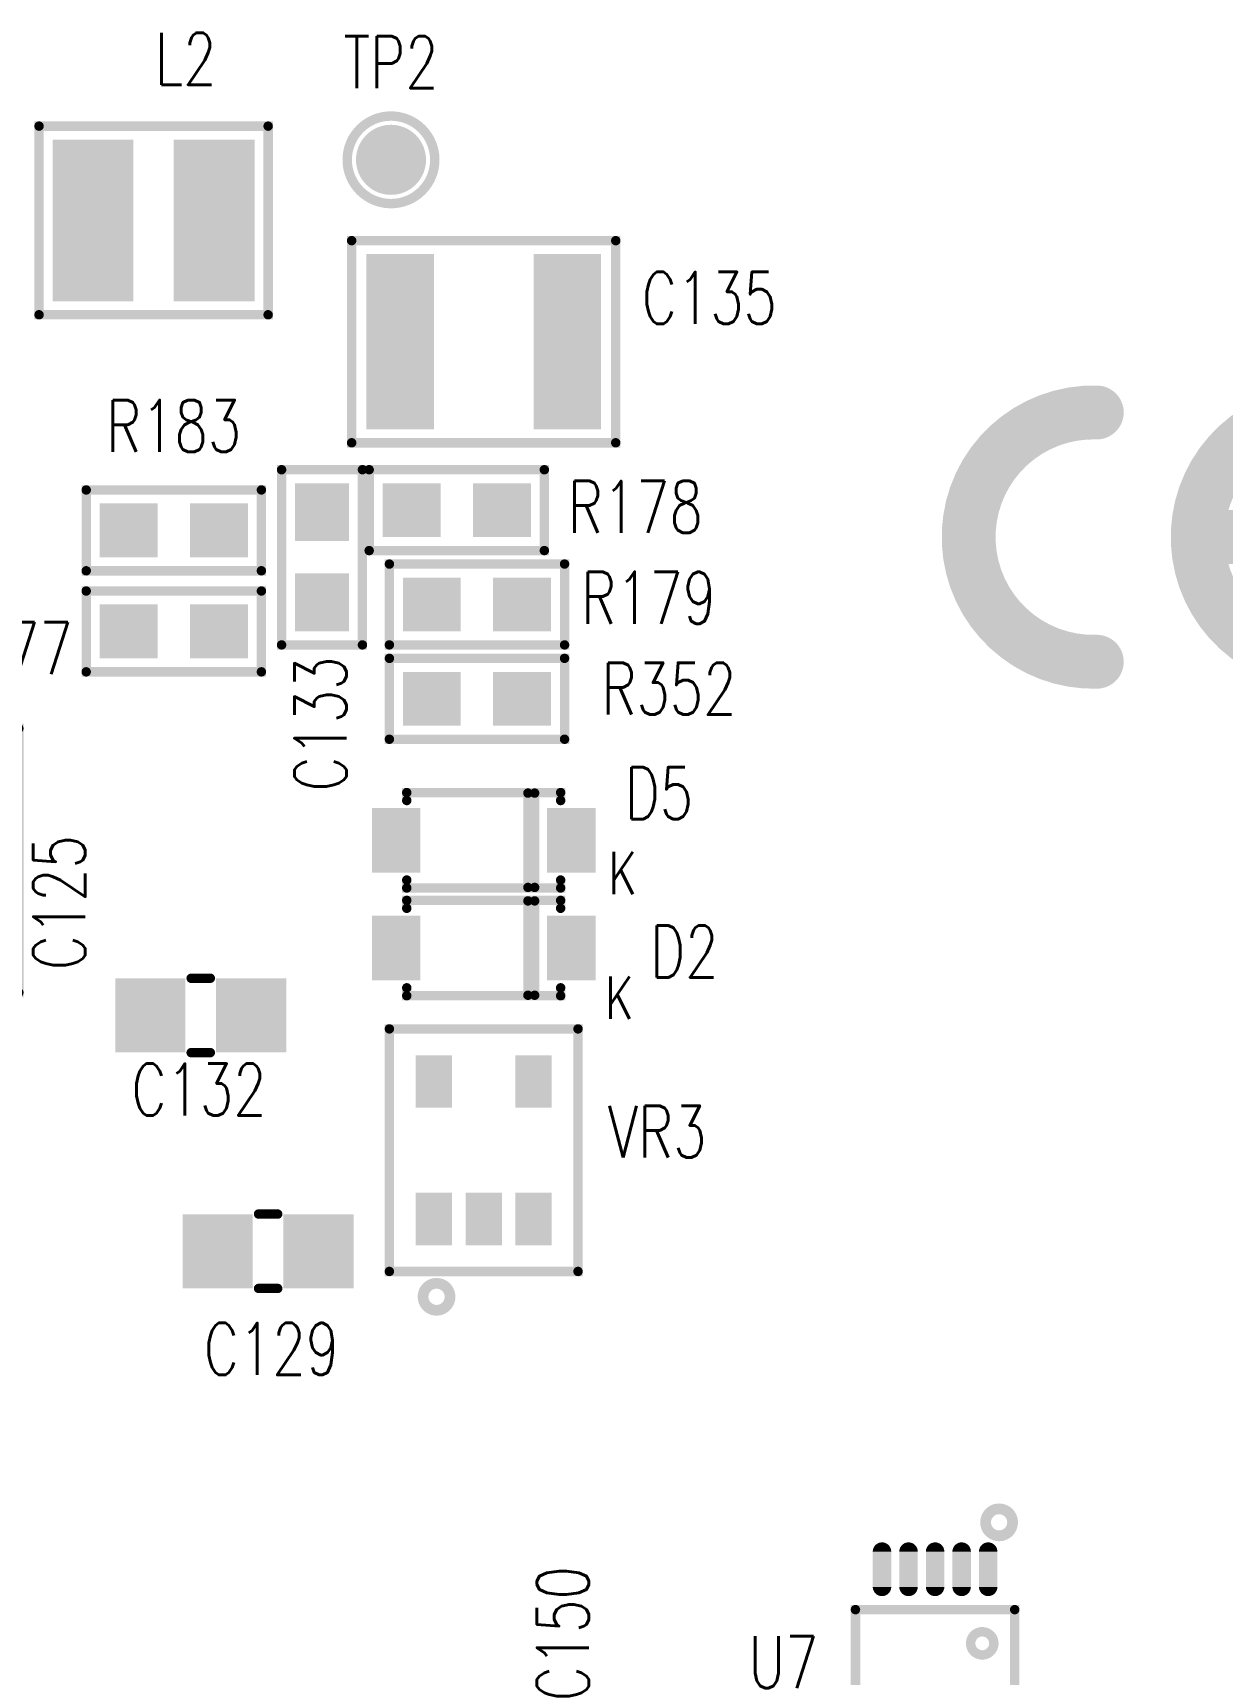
# Model space of a CAD drawing. Extents: x -3908 to 11948, y -2965 to 7442.
# Drawn here: x 2230 to 3113, y 3746 to 4964 of the extents above; entities that cross this region are included whole.
import ezdxf
from ezdxf.enums import TextEntityAlignment as Align

# ---------------------------------------------------------------- set-up
doc = ezdxf.new("R2010")
doc.units = 0
doc.header["$MEASUREMENT"] = 0
doc.layers.get('0').update_dxf_attribs({"linetype": 'CONTINUOUS'})
for name, color, linetype in [('2D_LINE_26', 7, 'CONTINUOUS'), ('PADS_TOP', 9, 'CONTINUOUS'), ('PADS_XR_27', 7, 'CONTINUOUS'), ('PART_NAME_01', 7, 'CONTINUOUS'), ('PART_TOP_2DLINE_00', 7, 'CONTINUOUS'), ('PART_TOP_2DLINE_01', 7, 'CONTINUOUS'), ('TEXT_26', 7, 'CONTINUOUS')]:
    doc.layers.add(name, color=color, linetype=linetype)
doc.styles.add('W5', font='simplex', dxfattribs={"width": 0.75})

# ---------------------------------------------------------------- blocks, each defined once
blk = doc.blocks.new('SMOOTH_40')
at = {"const_width": 20}
blk.add_lwpolyline([(-10, 0, 1), (10, 0, 1)], format="xyb", close=True, dxfattribs=at)
blk = doc.blocks.new('DRAWING_88')
at = {"layer": '2D_LINE_26', "const_width": 40}
for points in [[(-75, -92.5, -1.028323), (-75, 92.5)], [(95, -92.5, -1.028323), (95, 92.5)]]:
    blk.add_lwpolyline(points, format="xyb", dxfattribs=at)
blk.add_lwpolyline([(0, 0), (72.5, 0)], dxfattribs=at)
at = {"layer": '2D_LINE_26'}
for p in [(-75, 92.5), (95, 92.5), (0, 0), (72.5, 0), (-75, -92.5), (95, -92.5)]:
    blk.add_blockref('SMOOTH_40', p, dxfattribs=at)
blk = doc.blocks.new('DRAWING_233')
at = {"layer": '2D_LINE_26', "const_width": 8}
blk.add_lwpolyline([(10, 0, 1), (-10, 0, 1)], format="xyb", close=True, dxfattribs=at)
blk = doc.blocks.new('DRAWING_243')
at = {"layer": '2D_LINE_26', "const_width": 8}
blk.add_lwpolyline([(10, 0, 1), (-10, 0, 1)], format="xyb", close=True, dxfattribs=at)
blk = doc.blocks.new('SMOOTH_7')
at = {"const_width": 3.5}
blk.add_lwpolyline([(-1.75, 0, 1), (1.75, 0, 1)], format="xyb", close=True, dxfattribs=at)
blk = doc.blocks.new('PART_BODY_TOP_304')
at = {"layer": 'PART_TOP_2DLINE_01', "const_width": 7}
blk.add_lwpolyline([(-98, 75), (98, 75), (98, -75), (-98, -75)], close=True, dxfattribs=at)
at = {"layer": 'PART_TOP_2DLINE_01'}
for p in [(-98, 75), (98, 75), (-98, -75), (98, -75)]:
    blk.add_blockref('SMOOTH_7', p, dxfattribs=at)
blk = doc.blocks.new('PAD_18')
at = {"const_width": 50}
blk.add_lwpolyline([(-65, 0), (65, 0)], dxfattribs=at)
blk = doc.blocks.new('STK_TOP_49')
at = {"layer": 'PADS_TOP', "rotation": 90}
blk.add_blockref('PAD_18', (0, 0), dxfattribs=at)
blk = doc.blocks.new('SYM_TOP_30')
for name, p in [('STK_TOP_49', (-62, 0)), ('STK_TOP_49', (62, 0)), ('PART_BODY_TOP_304', (0, 0))]:
    blk.add_blockref(name, p)
blk = doc.blocks.new('PART_TOP_16')
blk.add_blockref('SYM_TOP_30', (0, 0))
at = {"layer": 'PART_NAME_01', "style": 'W5', "width": 0.75}
blk.add_text('C135', height=38.5, rotation=180, dxfattribs=at).set_placement((-167.5, -32.5), align=Align.MIDDLE_CENTER)
blk = doc.blocks.new('PART_BODY_TOP_331')
at = {"layer": 'PART_TOP_2DLINE_01', "const_width": 7}
for points in [[(57.1, 29.5), (57.1, 35.4), (-57.1, 35.4), (-57.1, 29.5)], [(-37.8, 35), (-37.8, -35), (-32.8, -35), (-32.8, 35)], [(-57.1, -29.5), (-57.1, -35.4), (57.1, -35.4), (57.1, -29.5)]]:
    blk.add_lwpolyline(points, dxfattribs=at)
at = {"layer": 'PART_TOP_2DLINE_01'}
for p in [(-57.1, 35.4), (-37.8, 35), (-32.8, 35), (57.1, 35.4), (-57.1, 29.5), (57.1, 29.5), (-57.1, -29.5), (-57.1, -35.4), (-37.8, -35), (-32.8, -35), (57.1, -29.5), (57.1, -35.4)]:
    blk.add_blockref('SMOOTH_7', p, dxfattribs=at)
blk = doc.blocks.new('PAD_53')
at = {"const_width": 36}
blk.add_lwpolyline([(-24, 0), (24, 0)], dxfattribs=at)
blk = doc.blocks.new('STK_TOP_80')
at = {"layer": 'PADS_TOP', "rotation": 90}
blk.add_blockref('PAD_53', (0, 0), dxfattribs=at)
blk = doc.blocks.new('SYM_TOP_57')
for name, p in [('STK_TOP_80', (-65, 0)), ('PART_BODY_TOP_331', (0, 0)), ('STK_TOP_80', (65, 0))]:
    blk.add_blockref(name, p)
blk = doc.blocks.new('PART_TOP_46')
blk.add_blockref('SYM_TOP_57', (0, 0))
at = {"layer": 'PART_NAME_01', "style": 'W5', "width": 0.75}
blk.add_text('D2', height=38.5, rotation=180, dxfattribs=at).set_placement((-148.8, 2.5), align=Align.MIDDLE_CENTER)
blk = doc.blocks.new('PART_TOP_49')
blk.add_blockref('SYM_TOP_57', (0, 0))
at = {"layer": 'PART_NAME_01', "style": 'W5', "width": 0.75}
blk.add_text('D5', height=38.5, rotation=180, dxfattribs=at).set_placement((-130, -35), align=Align.MIDDLE_CENTER)
blk = doc.blocks.new('PART_BODY_TOP_338')
at = {"layer": 'PART_TOP_2DLINE_00', "const_width": 7}
blk.add_lwpolyline([(-59.1, 64), (59.1, 64), (59.1, -64), (-59.1, -64)], close=True, dxfattribs=at)
blk.add_lwpolyline([(-43.6, -39, 1), (-26.4, -39, 1)], format="xyb", close=True, dxfattribs=at)
at = {"layer": 'PART_TOP_2DLINE_00'}
for p in [(-59.1, 64), (59.1, 64), (-59.1, -64), (59.1, -64)]:
    blk.add_blockref('SMOOTH_7', p, dxfattribs=at)
blk = doc.blocks.new('PAD_56')
at = {"const_width": 6.89}
blk.add_lwpolyline([(-13.1, -3.4), (13.1, -3.4, 1), (13.1, 3.4), (-13.1, 3.4, 1)], format="xyb", close=True, dxfattribs=at)
blk = doc.blocks.new('STK_TOP_88')
at = {"layer": 'PADS_TOP', "rotation": 90}
blk.add_blockref('PAD_56', (0, 0), dxfattribs=at)
at = {"layer": 'PADS_XR_27', "rotation": 90}
blk.add_blockref('PAD_56', (0, 0), dxfattribs=at)
blk = doc.blocks.new('SYM_TOP_64')
for name, p in [('STK_TOP_88', (-39.4, 94)), ('STK_TOP_88', (-19.7, 94)), ('STK_TOP_88', (0, 94)), ('STK_TOP_88', (19.7, 94)), ('STK_TOP_88', (39.4, 94)), ('PART_BODY_TOP_338', (0, 0)), ('STK_TOP_88', (-39.4, -94)), ('STK_TOP_88', (-19.7, -94)), ('STK_TOP_88', (0, -94)), ('STK_TOP_88', (19.7, -94)), ('STK_TOP_88', (39.4, -94))]:
    blk.add_blockref(name, p)
blk = doc.blocks.new('PART_TOP_51')
blk.add_blockref('SYM_TOP_64', (0, 0))
at = {"layer": 'PART_NAME_01', "style": 'W5', "width": 0.75}
blk.add_text('U7', height=38.5, rotation=180, dxfattribs=at).set_placement((112.5, -25), align=Align.MIDDLE_CENTER)
blk = doc.blocks.new('PART_BODY_TOP_343')
at = {"layer": 'PART_TOP_2DLINE_00', "const_width": 7}
blk.add_lwpolyline([(-70, 90), (-70, -90), (70, -90), (70, 90)], close=True, dxfattribs=at)
at = {"layer": 'PART_TOP_2DLINE_00'}
for p in [(-70, 90), (70, 90), (-70, -90), (70, -90)]:
    blk.add_blockref('SMOOTH_7', p, dxfattribs=at)
blk = doc.blocks.new('PAD_64')
at = {"const_width": 27}
blk.add_lwpolyline([(-19.5, 0), (19.5, 0)], dxfattribs=at)
blk = doc.blocks.new('STK_TOP_95')
at = {"layer": 'PADS_TOP', "rotation": 90}
blk.add_blockref('PAD_64', (0, 0), dxfattribs=at)
blk = doc.blocks.new('SYM_TOP_69')
for name, p in [('PART_BODY_TOP_343', (0, 0)), ('STK_TOP_95', (-37, 51)), ('STK_TOP_95', (37, 51)), ('STK_TOP_95', (-37, -51)), ('STK_TOP_95', (0, -51)), ('STK_TOP_95', (37, -51))]:
    blk.add_blockref(name, p)
blk = doc.blocks.new('PART_TOP_56')
blk.add_blockref('SYM_TOP_69', (0, 0))
at = {"layer": 'PART_NAME_01', "style": 'W5', "width": 0.75}
blk.add_text('VR3', height=38.5, dxfattribs=at).set_placement((128.75, 13.75), align=Align.MIDDLE_CENTER)
blk = doc.blocks.new('PART_BODY_TOP_363')
at = {"layer": 'PART_TOP_2DLINE_00', "const_width": 7}
blk.add_lwpolyline([(-70, -85), (70, -85), (70, 85), (-70, 85)], close=True, dxfattribs=at)
at = {"layer": 'PART_TOP_2DLINE_00'}
for p in [(-70, 85), (70, 85), (-70, -85), (70, -85)]:
    blk.add_blockref('SMOOTH_7', p, dxfattribs=at)
blk = doc.blocks.new('PAD_74')
at = {"const_width": 60}
blk.add_lwpolyline([(-60, 0), (60, 0)], dxfattribs=at)
blk = doc.blocks.new('STK_TOP_122')
at = {"layer": 'PADS_TOP'}
blk.add_blockref('PAD_74', (0, 0), dxfattribs=at)
blk = doc.blocks.new('SYM_TOP_89')
for name, p in [('PART_BODY_TOP_363', (0, 0)), ('STK_TOP_122', (0, 45)), ('STK_TOP_122', (0, -45))]:
    blk.add_blockref(name, p)
blk = doc.blocks.new('PART_TOP_71')
blk.add_blockref('SYM_TOP_89', (0, 0))
at = {"layer": 'PART_NAME_01', "style": 'W5', "width": 0.75}
blk.add_text('L2', height=38.5, rotation=270, dxfattribs=at).set_placement((120, -23.7), align=Align.MIDDLE_CENTER)
blk = doc.blocks.new('PART_BODY_TOP_378')
at = {"layer": 'PART_TOP_2DLINE_01', "const_width": 7}
blk.add_lwpolyline([(32.5, 0, 1), (-32.5, 0, 1)], format="xyb", close=True, dxfattribs=at)
blk = doc.blocks.new('PAD_42')
at = {"const_width": 26}
blk.add_lwpolyline([(0, -13, 1), (0, 13, 1)], format="xyb", close=True, dxfattribs=at)
blk = doc.blocks.new('STK_TOP_130')
at = {"layer": 'PADS_TOP'}
blk.add_blockref('PAD_42', (0, 0), dxfattribs=at)
blk = doc.blocks.new('SYM_TOP_104')
for name in ['PART_BODY_TOP_378', 'STK_TOP_130']:
    blk.add_blockref(name, (0, 0))
blk = doc.blocks.new('PART_TOP_86')
blk.add_blockref('SYM_TOP_104', (0, 0))
at = {"layer": 'PART_NAME_01', "style": 'W5', "width": 0.75}
blk.add_text('TP2', height=38.5, rotation=270, dxfattribs=at).set_placement((72.5, 0), align=Align.MIDDLE_CENTER)
blk = doc.blocks.new('PART_TOP_330')
blk.add_blockref('SYM_TOP_30', (0, 0))
at = {"layer": 'PART_NAME_01', "style": 'W5', "width": 0.75}
blk.add_text('C125', height=38.5, rotation=180, dxfattribs=at).set_placement((31.2, 105), align=Align.MIDDLE_CENTER)
blk = doc.blocks.new('PART_BODY_TOP_436')
at = {"layer": 'PART_TOP_2DLINE_01', "const_width": 7}
blk.add_lwpolyline([(-65, 30), (65, 30), (65, -30), (-65, -30)], close=True, dxfattribs=at)
at = {"layer": 'PART_TOP_2DLINE_01'}
for p in [(-65, 30), (65, 30), (-65, -30), (65, -30)]:
    blk.add_blockref('SMOOTH_7', p, dxfattribs=at)
blk = doc.blocks.new('PAD_106')
at = {"const_width": 40}
blk.add_lwpolyline([(-21.5, 0), (21.5, 0)], dxfattribs=at)
blk = doc.blocks.new('STK_TOP_53')
at = {"layer": 'PADS_TOP'}
blk.add_blockref('PAD_106', (0, 0), dxfattribs=at)
blk = doc.blocks.new('SYM_TOP_142')
for name, p in [('PART_BODY_TOP_436', (0, 0)), ('STK_TOP_53', (-33.5, 0)), ('STK_TOP_53', (33.5, 0))]:
    blk.add_blockref(name, p)
blk = doc.blocks.new('PART_TOP_393')
blk.add_blockref('SYM_TOP_142', (0, 0))
at = {"layer": 'PART_NAME_01', "style": 'W5', "width": 0.75}
blk.add_text('C133', height=38.5, dxfattribs=at).set_placement((-123.8, 1.2), align=Align.MIDDLE_CENTER)
blk = doc.blocks.new('PART_BODY_TOP_437')
at = {"layer": 'PART_TOP_2DLINE_01', "const_width": 7}
for points in [[(-7.1, 27.6), (7.1, 27.6)], [(-7.1, -27.6), (7.1, -27.6)]]:
    blk.add_lwpolyline(points, dxfattribs=at)
at = {"layer": 'PART_TOP_2DLINE_01'}
for p in [(-7.1, 27.6), (7.1, 27.6), (-7.1, -27.6), (7.1, -27.6)]:
    blk.add_blockref('SMOOTH_7', p, dxfattribs=at)
blk = doc.blocks.new('PAD_110')
at = {"const_width": 52}
blk.add_lwpolyline([(-27.5, 0), (27.5, 0)], dxfattribs=at)
blk = doc.blocks.new('STK_TOP_48')
at = {"layer": 'PADS_TOP', "rotation": 90}
blk.add_blockref('PAD_110', (0, 0), dxfattribs=at)
blk = doc.blocks.new('SYM_TOP_143')
for name, p in [('STK_TOP_48', (-37.4, 0)), ('STK_TOP_48', (37.4, 0)), ('PART_BODY_TOP_437', (0, 0))]:
    blk.add_blockref(name, p)
blk = doc.blocks.new('PART_TOP_423')
blk.add_blockref('SYM_TOP_143', (0, 0))
at = {"layer": 'PART_NAME_01', "style": 'W5', "width": 0.75}
blk.add_text('C150', height=38.5, dxfattribs=at).set_placement((131.25, 6.25), align=Align.MIDDLE_CENTER)
blk = doc.blocks.new('PART_TOP_452')
blk.add_blockref('SYM_TOP_142', (0, 0))
at = {"layer": 'PART_NAME_01', "style": 'W5', "width": 0.75}
blk.add_text('R177', height=38.5, rotation=180, dxfattribs=at).set_placement((125, 12.5), align=Align.MIDDLE_CENTER)
blk = doc.blocks.new('PART_TOP_453')
blk.add_blockref('SYM_TOP_142', (0, 0))
at = {"layer": 'PART_NAME_01', "style": 'W5', "width": 0.75}
blk.add_text('R178', height=38.5, dxfattribs=at).set_placement((132.5, 2.5), align=Align.MIDDLE_CENTER)
blk = doc.blocks.new('PART_TOP_454')
blk.add_blockref('SYM_TOP_142', (0, 0))
at = {"layer": 'PART_NAME_01', "style": 'W5', "width": 0.75}
blk.add_text('R179', height=38.5, dxfattribs=at).set_placement((127.5, 5), align=Align.MIDDLE_CENTER)
blk = doc.blocks.new('PART_TOP_458')
blk.add_blockref('SYM_TOP_142', (0, 0))
at = {"layer": 'PART_NAME_01', "style": 'W5', "width": 0.75}
blk.add_text('R183', height=38.5, dxfattribs=at).set_placement((0, 77.5), align=Align.MIDDLE_CENTER)
blk = doc.blocks.new('PART_TOP_511')
blk.add_blockref('SYM_TOP_143', (0, 0))
at = {"layer": 'PART_NAME_01', "style": 'W5', "width": 0.75}
blk.add_text('C129', height=38.5, rotation=180, dxfattribs=at).set_placement((-2.5, 72.5), align=Align.MIDDLE_CENTER)
blk = doc.blocks.new('PART_TOP_512')
blk.add_blockref('SYM_TOP_143', (0, 0))
at = {"layer": 'PART_NAME_01', "style": 'W5', "width": 0.75}
blk.add_text('C132', height=38.5, rotation=180, dxfattribs=at).set_placement((1.2, 55), align=Align.MIDDLE_CENTER)
blk = doc.blocks.new('PART_TOP_526')
blk.add_blockref('SYM_TOP_142', (0, 0))
at = {"layer": 'PART_NAME_01', "style": 'W5', "width": 0.75}
blk.add_text('R352', height=38.5, dxfattribs=at).set_placement((142.5, 7.5), align=Align.MIDDLE_CENTER)

msp = doc.modelspace()

# ---------------------------------------------------------------- block references
for name, p, rotation in [('PART_TOP_71', (2320, 4825), 90), ('PART_TOP_86', (2496.2, 4870), 90), ('PART_TOP_16', (2565, 4735), 180), ('PART_TOP_393', (2445, 4575), 90), ('PART_TOP_452', (2335, 4520), 180), ('PART_TOP_330', (2145, 4350), 270), ('PART_TOP_49', (2565, 4365), 180), ('PART_TOP_46', (2565, 4285), 180), ('PART_TOP_512', (2355, 4235), 180), ('PART_TOP_511', (2405, 4060), 180), ('PART_TOP_51', (2900, 3730), 180), ('PART_TOP_423', (2630, 3645), 90)]:
    msp.add_blockref(name, p, dxfattribs=dict(rotation=rotation))
for name, p in [('DRAWING_88', (3095, 4590)), ('PART_TOP_458', (2335, 4595)), ('PART_TOP_453', (2545, 4610)), ('PART_TOP_454', (2560, 4540)), ('PART_TOP_526', (2560, 4470)), ('PART_TOP_56', (2565, 4135)), ('DRAWING_243', (2530, 4026.2)), ('DRAWING_233', (2947.5, 3858.8))]:
    msp.add_blockref(name, p)

# ---------------------------------------------------------------- texts
at = {"layer": 'TEXT_26', "style": 'W5', "width": 0.75}
for p in [(2657.5, 4325), (2655, 4232.5)]:
    msp.add_text('K', height=31.5, dxfattribs=at).set_placement(p)

doc.saveas('drawing.dxf')
